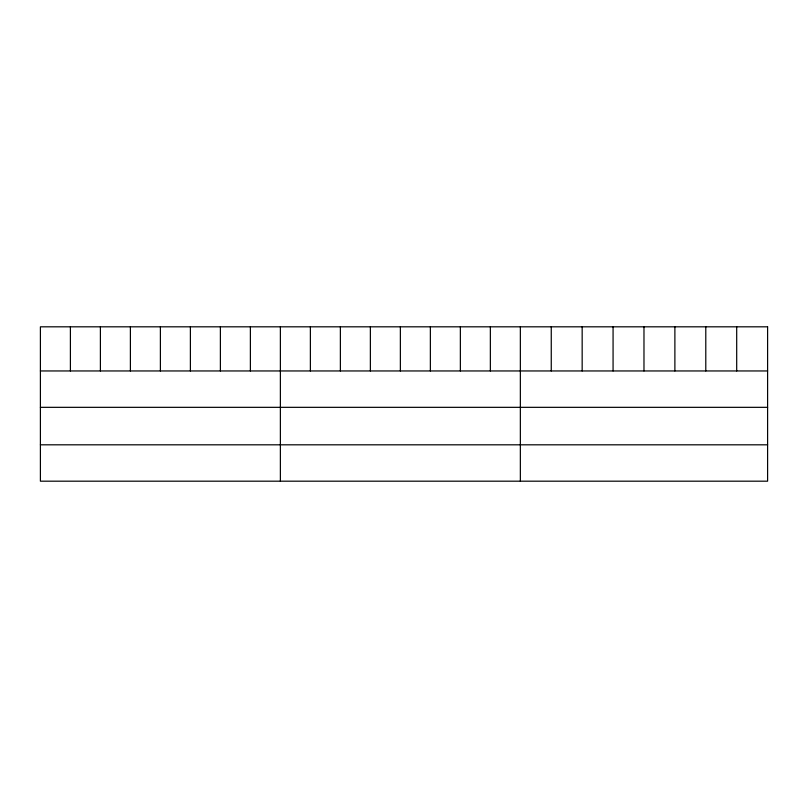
<?xml version="1.0" encoding="UTF-8"?>
<svg xmlns="http://www.w3.org/2000/svg" width="808" height="808" viewBox="0 0 808 808"><rect width="100%" height="100%" fill="white"/><g stroke="black" fill="none" stroke-linecap="round" stroke-linejoin="round"><path stroke-width="1.21" d="M40.4 370.953L767.6 370.953M40.4 407.333L767.6 407.333M40.4 444.814L767.6 444.814M736.694 326.816L736.694 370.953M705.788 326.816L705.788 370.953M674.882 326.816L674.882 370.953M643.976 326.816L643.976 370.953M613.07 326.816L613.07 370.953M582.164 326.816L582.164 370.953M551.258 326.816L551.258 370.953M520.352 326.816L520.352 481.184M490.355 326.816L490.355 370.953M460.358 326.816L460.358 370.953M430.361 326.816L430.361 370.953M400.364 326.816L400.364 370.953M370.367 326.816L370.367 370.953M340.37 326.816L340.37 370.953M310.373 326.816L310.373 370.953M280.376 326.816L280.376 481.184M250.379 326.816L250.379 370.953M220.382 326.816L220.382 370.953M190.385 326.816L190.385 370.953M160.388 326.816L160.388 370.953M130.391 326.816L130.391 370.953M100.394 326.816L100.394 370.953M70.397 326.816L70.397 370.953M767.6 326.816L40.4 326.816L40.4 481.184L767.6 481.184L767.6 326.816"/></g></svg>
